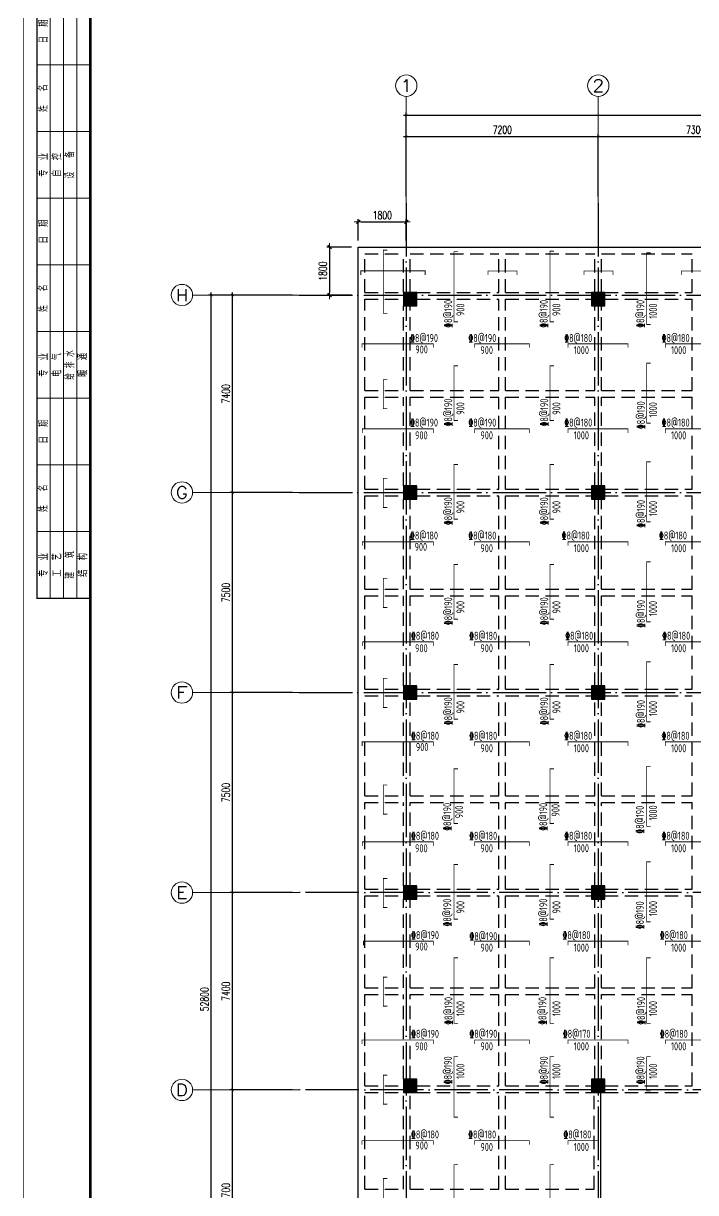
# Model space of a CAD drawing. Extents: x -21254 to 860439, y -324318 to 454338.
# Drawn here: x 399183 to 424393, y 50409 to 94247 of the extents above; entities that cross this region are included whole.
import ezdxf
from ezdxf.enums import TextEntityAlignment as Align

# ---------------------------------------------------------------- set-up
doc = ezdxf.new("R2010")
doc.units = 0
doc.header["$LTSCALE"] = 1000
doc.header["$MEASUREMENT"] = 0
doc.linetypes.add('DASHED', pattern=[0.75, 0.5, -0.25])
doc.linetypes.add('DOTE', pattern=[2.42, 2, -0.2, 0.02, -0.2])
doc.layers.get('0').update_dxf_attribs({"linetype": 'CONTINUOUS'})
doc.layers.get('Defpoints').update_dxf_attribs({"linetype": 'CONTINUOUS', "lineweight": 5})
for name, color, linetype in [('AXIS_TEXT', 7, 'CONTINUOUS'), ('BEAM_CONT', 4, 'CONTINUOUS'), ('BEAM_DASH', 144, 'DASHED'), ('COLU', 7, 'CONTINUOUS'), ('COLU_HATCH', 251, 'CONTINUOUS'), ('DIMENSION', 3, 'CONTINUOUS'), ('DOTE', 1, 'DOTE'), ('FSK_FREIN', 2, 'CONTINUOUS'), ('FSK_FTEXT', 4, 'CONTINUOUS')]:
    doc.layers.add(name, color=color, linetype=linetype)
doc.layers.add('DIM', color=3, linetype='CONTINUOUS', lineweight=5)
doc.layers.add('FRAME', color=3, linetype='CONTINUOUS', lineweight=5)
doc.styles.add('_TCH_AXIS', font='COMPLEX', dxfattribs={"bigfont": 'GBCBIG'})
doc.styles.add('BW_Rein', font='Tssdeng.shx', dxfattribs={"width": 0.7, "bigfont": 'hztxt.shx'})
doc.styles.add('COMPLEX', font='COMPLEX')
doc.styles.add('DXFS', font='txt.shx', dxfattribs={"width": 0.65, "bigfont": 'dxfs.shx'})
doc.styles.add('TSSD_Dimension', font='TXT.shx', dxfattribs={"width": 0.7, "bigfont": 'hztxt.shx'})
doc.dimstyles.new('TSSD_100_100$0', dxfattribs={"dimtxt": 300, "dimasz": 100, "dimexe": 100, "dimexo": 250, "dimgap": 100, "dimtad": 1, "dimdec": 0, "dimzin": 0, "dimdsep": 46, "dimtxsty": 'TSSD_Dimension', "dimblk1": '_tsdbk', "dimblk2": '_tsdbk', "dimsah": 1, "dimcen": 0, "dimdle": 100, "dimclrt": 7, "dimadec": 1, "dimazin": 0, "dimtfac": 1, "dimtdec": 0, "dimtix": 1, "dimtmove": 2, "dimatfit": 3, "dimldrblk": '_tsdbk', "dimfxl": 100, "dimtolj": 1, "dimtzin": 0, "dimarcsym": 0})

# ---------------------------------------------------------------- blocks, each defined once
blk = doc.blocks.new('_ARCHTICK')
at = {"color": 0, "linetype": 'ByBlock', "const_width": 0.15}
blk.add_lwpolyline([(-0.5, -0.5), (0.5, 0.5)], dxfattribs=at)
blk = doc.blocks.new('*D1547')
at = {"layer": 'Defpoints', "color": 0, "ltscale": 0.5, "transparency": 16777216}
for p in [(420743, 90012), (413543, 87512), (420743, 87512)]:
    blk.add_point(p, dxfattribs=at)
at = {"layer": 'DIM', "color": 0, "lineweight": -2, "ltscale": 0.5, "transparency": 16777216}
for p, q in [((413443, 90012), (420843, 90012)), ((413543, 87762), (413543, 90112)), ((420743, 87762), (420743, 90112))]:
    blk.add_line(p, q, dxfattribs=at)
at = {"layer": 'DIM', "color": 0, "lineweight": -2, "ltscale": 0.5, "transparency": 16777216, "xscale": 100, "yscale": 100, "zscale": 100, "rotation": 180}
blk.add_blockref('_ARCHTICK', (413543, 90012), dxfattribs=at)
at = {"layer": 'DIM', "color": 0, "lineweight": -2, "ltscale": 0.5, "transparency": 16777216, "xscale": 100, "yscale": 100, "zscale": 100}
blk.add_blockref('_ARCHTICK', (420743, 90012), dxfattribs=at)
at = {"layer": 'DIM', "color": 3, "ltscale": 0.5, "transparency": 16777216, "insert": (417143, 90262), "char_height": 300, "attachment_point": 5, "style": 'TSSD_Dimension'}
blk.add_mtext('\\A1;7200', dxfattribs=at)
blk = doc.blocks.new('*D1548')
at = {"layer": 'Defpoints', "color": 0, "ltscale": 0.5, "transparency": 16777216}
for p in [(428043, 90012), (420743, 87512), (428043, 87512)]:
    blk.add_point(p, dxfattribs=at)
at = {"layer": 'DIM', "color": 0, "lineweight": -2, "ltscale": 0.5, "transparency": 16777216}
for p, q in [((420643, 90012), (428143, 90012)), ((420743, 87762), (420743, 90112)), ((428043, 87762), (428043, 90112))]:
    blk.add_line(p, q, dxfattribs=at)
at = {"layer": 'DIM', "color": 0, "lineweight": -2, "ltscale": 0.5, "transparency": 16777216, "xscale": 100, "yscale": 100, "zscale": 100, "rotation": 180}
blk.add_blockref('_ARCHTICK', (420743, 90012), dxfattribs=at)
at = {"layer": 'DIM', "color": 0, "lineweight": -2, "ltscale": 0.5, "transparency": 16777216, "xscale": 100, "yscale": 100, "zscale": 100}
blk.add_blockref('_ARCHTICK', (428043, 90012), dxfattribs=at)
at = {"layer": 'DIM', "color": 3, "ltscale": 0.5, "transparency": 16777216, "insert": (424393, 90262), "char_height": 300, "attachment_point": 5, "style": 'TSSD_Dimension'}
blk.add_mtext('\\A1;7300', dxfattribs=at)
blk = doc.blocks.new('*D1558')
at = {"layer": 'Defpoints', "color": 0, "ltscale": 0.5, "transparency": 16777216}
for p in [(485843, 90812), (413543, 87512), (485843, 87512)]:
    blk.add_point(p, dxfattribs=at)
at = {"layer": 'DIM', "color": 0, "lineweight": -2, "ltscale": 0.5, "transparency": 16777216}
for p, q in [((413443, 90812), (485943, 90812)), ((413543, 87762), (413543, 90912)), ((485843, 87762), (485843, 90912))]:
    blk.add_line(p, q, dxfattribs=at)
at = {"layer": 'DIM', "color": 0, "lineweight": -2, "ltscale": 0.5, "transparency": 16777216, "xscale": 100, "yscale": 100, "zscale": 100, "rotation": 180}
blk.add_blockref('_ARCHTICK', (413543, 90812), dxfattribs=at)
at = {"layer": 'DIM', "color": 0, "lineweight": -2, "ltscale": 0.5, "transparency": 16777216, "xscale": 100, "yscale": 100, "zscale": 100}
blk.add_blockref('_ARCHTICK', (485843, 90812), dxfattribs=at)
at = {"layer": 'DIM', "color": 3, "ltscale": 0.5, "transparency": 16777216, "insert": (449693, 91062), "char_height": 300, "attachment_point": 5, "style": 'TSSD_Dimension'}
blk.add_mtext('\\A1;72300', dxfattribs=at)
blk = doc.blocks.new('*D1561')
at = {"layer": 'Defpoints', "color": 0, "ltscale": 0.5, "transparency": 16777216}
for p in [(407027, 54259), (409527, 54259), (409527, 46559)]:
    blk.add_point(p, dxfattribs=at)
at = {"layer": 'DIM', "color": 0, "lineweight": -2, "ltscale": 0.5, "transparency": 16777216}
for p, q in [((409277, 54259), (406927, 54259)), ((407027, 46459), (407027, 54359)), ((409277, 46559), (406927, 46559))]:
    blk.add_line(p, q, dxfattribs=at)
at = {"layer": 'DIM', "color": 0, "lineweight": -2, "ltscale": 0.5, "transparency": 16777216, "xscale": 100, "yscale": 100, "zscale": 100}
for p, rotation in [((407027, 54259), 90), ((407027, 46559), 270)]:
    blk.add_blockref('_ARCHTICK', p, dxfattribs=dict(at, rotation=rotation))
at = {"layer": 'DIM', "color": 3, "ltscale": 0.5, "transparency": 16777216, "insert": (406777, 50409), "char_height": 300, "attachment_point": 5, "rotation": 90, "style": 'TSSD_Dimension'}
blk.add_mtext('\\A1;7700', dxfattribs=at)
blk = doc.blocks.new('*D1562')
at = {"layer": 'Defpoints', "color": 0, "ltscale": 0.5, "transparency": 16777216}
for p in [(407027, 61659), (409527, 61659), (409527, 54259)]:
    blk.add_point(p, dxfattribs=at)
at = {"layer": 'DIM', "color": 0, "lineweight": -2, "ltscale": 0.5, "transparency": 16777216}
for p, q in [((409277, 61659), (406927, 61659)), ((407027, 54159), (407027, 61759)), ((409277, 54259), (406927, 54259))]:
    blk.add_line(p, q, dxfattribs=at)
at = {"layer": 'DIM', "color": 0, "lineweight": -2, "ltscale": 0.5, "transparency": 16777216, "xscale": 100, "yscale": 100, "zscale": 100}
for p, rotation in [((407027, 61659), 90), ((407027, 54259), 270)]:
    blk.add_blockref('_ARCHTICK', p, dxfattribs=dict(at, rotation=rotation))
at = {"layer": 'DIM', "color": 3, "ltscale": 0.5, "transparency": 16777216, "insert": (406777, 57959), "char_height": 300, "attachment_point": 5, "rotation": 90, "style": 'TSSD_Dimension'}
blk.add_mtext('\\A1;7400', dxfattribs=at)
blk = doc.blocks.new('*D1563')
at = {"layer": 'Defpoints', "color": 0, "ltscale": 0.5, "transparency": 16777216}
for p in [(407027, 69159), (409527, 69159), (409527, 61659)]:
    blk.add_point(p, dxfattribs=at)
at = {"layer": 'DIM', "color": 0, "lineweight": -2, "ltscale": 0.5, "transparency": 16777216}
for p, q in [((409277, 69159), (406927, 69159)), ((407027, 61559), (407027, 69259)), ((409277, 61659), (406927, 61659))]:
    blk.add_line(p, q, dxfattribs=at)
at = {"layer": 'DIM', "color": 0, "lineweight": -2, "ltscale": 0.5, "transparency": 16777216, "xscale": 100, "yscale": 100, "zscale": 100}
for p, rotation in [((407027, 69159), 90), ((407027, 61659), 270)]:
    blk.add_blockref('_ARCHTICK', p, dxfattribs=dict(at, rotation=rotation))
at = {"layer": 'DIM', "color": 3, "ltscale": 0.5, "transparency": 16777216, "insert": (406777, 65409), "char_height": 300, "attachment_point": 5, "rotation": 90, "style": 'TSSD_Dimension'}
blk.add_mtext('\\A1;7500', dxfattribs=at)
blk = doc.blocks.new('*D1564')
at = {"layer": 'Defpoints', "color": 0, "ltscale": 0.5, "transparency": 16777216}
for p in [(407027, 76659), (409527, 76659), (409527, 69159)]:
    blk.add_point(p, dxfattribs=at)
at = {"layer": 'DIM', "color": 0, "lineweight": -2, "ltscale": 0.5, "transparency": 16777216}
for p, q in [((407027, 69059), (407027, 76759)), ((409277, 76659), (406927, 76659)), ((409277, 69159), (406927, 69159))]:
    blk.add_line(p, q, dxfattribs=at)
at = {"layer": 'DIM', "color": 0, "lineweight": -2, "ltscale": 0.5, "transparency": 16777216, "xscale": 100, "yscale": 100, "zscale": 100}
for p, rotation in [((407027, 76659), 90), ((407027, 69159), 270)]:
    blk.add_blockref('_ARCHTICK', p, dxfattribs=dict(at, rotation=rotation))
at = {"layer": 'DIM', "color": 3, "ltscale": 0.5, "transparency": 16777216, "insert": (406777, 72909), "char_height": 300, "attachment_point": 5, "rotation": 90, "style": 'TSSD_Dimension'}
blk.add_mtext('\\A1;7500', dxfattribs=at)
blk = doc.blocks.new('*D1565')
at = {"layer": 'Defpoints', "color": 0, "ltscale": 0.5, "transparency": 16777216}
for p in [(407027, 84059), (409527, 84059), (409527, 76659)]:
    blk.add_point(p, dxfattribs=at)
at = {"layer": 'DIM', "color": 0, "lineweight": -2, "ltscale": 0.5, "transparency": 16777216}
for p, q in [((409277, 84059), (406927, 84059)), ((407027, 76559), (407027, 84159)), ((409277, 76659), (406927, 76659))]:
    blk.add_line(p, q, dxfattribs=at)
at = {"layer": 'DIM', "color": 0, "lineweight": -2, "ltscale": 0.5, "transparency": 16777216, "xscale": 100, "yscale": 100, "zscale": 100}
for p, rotation in [((407027, 84059), 90), ((407027, 76659), 270)]:
    blk.add_blockref('_ARCHTICK', p, dxfattribs=dict(at, rotation=rotation))
at = {"layer": 'DIM', "color": 3, "ltscale": 0.5, "transparency": 16777216, "insert": (406777, 80359), "char_height": 300, "attachment_point": 5, "rotation": 90, "style": 'TSSD_Dimension'}
blk.add_mtext('\\A1;7400', dxfattribs=at)
blk = doc.blocks.new('*D1566')
at = {"layer": 'Defpoints', "color": 0, "ltscale": 0.5, "transparency": 16777216}
for p in [(406227, 84059), (409527, 84059), (409527, 31259)]:
    blk.add_point(p, dxfattribs=at)
at = {"layer": 'DIM', "color": 0, "lineweight": -2, "ltscale": 0.5, "transparency": 16777216}
for p, q in [((409277, 84059), (406127, 84059)), ((406227, 31159), (406227, 84159)), ((409277, 31259), (406127, 31259))]:
    blk.add_line(p, q, dxfattribs=at)
at = {"layer": 'DIM', "color": 0, "lineweight": -2, "ltscale": 0.5, "transparency": 16777216, "xscale": 100, "yscale": 100, "zscale": 100}
for p, rotation in [((406227, 84059), 90), ((406227, 31259), 270)]:
    blk.add_blockref('_ARCHTICK', p, dxfattribs=dict(at, rotation=rotation))
at = {"layer": 'DIM', "color": 3, "ltscale": 0.5, "transparency": 16777216, "insert": (405977, 57659), "char_height": 300, "attachment_point": 5, "rotation": 90, "style": 'TSSD_Dimension'}
blk.add_mtext('\\A1;52800', dxfattribs=at)
blk = doc.blocks.new('_AXISO')
blk.add_circle((0, 0), 0.5)
at = {"layer": 'AXIS_TEXT', "style": 'COMPLEX', "width": 1.041667}
blk.add_attdef('A', text='', height=0.56, dxfattribs=at).set_placement((-0.25, -0.28), (0.25, -0.28), align=Align.FIT)
blk = doc.blocks.new('_tsdbk')
blk.add_line((-1, 0), (1.5, 0))
at = {"const_width": 0.5}
blk.add_lwpolyline([(-0.7, -0.7), (0.7, 0.7)], dxfattribs=at)
blk = doc.blocks.new('*D1659')
at = {"layer": 'Defpoints', "color": 0, "transparency": 16777216}
for p in [(413543, 86805), (411743, 85859), (413543, 85859)]:
    blk.add_point(p, dxfattribs=at)
at = {"layer": 'DIM', "color": 0, "lineweight": -2, "transparency": 16777216}
for p, q in [((411743, 86109), (411743, 86905)), ((411843, 86805), (413443, 86805)), ((413543, 86109), (413543, 86905))]:
    blk.add_line(p, q, dxfattribs=at)
at = {"layer": 'DIM', "color": 0, "lineweight": -2, "transparency": 16777216, "xscale": 100, "yscale": 100, "zscale": 100}
for p, rotation in [((411743, 86805), 179.9999999999999), ((413543, 86805), 359.9999999999999)]:
    blk.add_blockref('_tsdbk', p, dxfattribs=dict(at, rotation=rotation))
at = {"layer": 'DIM', "color": 7, "transparency": 16777216, "insert": (412643, 87055), "char_height": 300, "attachment_point": 5, "style": 'TSSD_Dimension'}
blk.add_mtext('\\A1;1800', dxfattribs=at)
blk = doc.blocks.new('*D1660')
at = {"layer": 'Defpoints', "color": 0, "transparency": 16777216}
for p in [(411743, 85859), (410664, 84059), (411743, 84059)]:
    blk.add_point(p, dxfattribs=at)
at = {"layer": 'DIM', "color": 0, "lineweight": -2, "transparency": 16777216}
for p, q in [((411493, 85859), (410564, 85859)), ((410664, 85759), (410664, 84159)), ((411493, 84059), (410564, 84059))]:
    blk.add_line(p, q, dxfattribs=at)
at = {"layer": 'DIM', "color": 0, "lineweight": -2, "transparency": 16777216, "xscale": 100, "yscale": 100, "zscale": 100}
for p, rotation in [((410664, 85859), 89.99999999999993), ((410664, 84059), 269.9999999999999)]:
    blk.add_blockref('_tsdbk', p, dxfattribs=dict(at, rotation=rotation))
at = {"layer": 'DIM', "color": 7, "transparency": 16777216, "insert": (410414, 84959), "char_height": 300, "attachment_point": 5, "rotation": 90, "style": 'TSSD_Dimension'}
blk.add_mtext('\\A1;1800', dxfattribs=at)
blk = doc.blocks.new('BW-42863411', base_point=(676491, -11107, 0))
at = {"layer": 'FRAME'}
for points, const_width in [([(676491, 72993), (676491, -11107), (795391, -11107), (795391, 72993)], 20), ([(678991, 71993), (678991, -10107), (794391, -10107), (794391, 71993)], 100)]:
    blk.add_lwpolyline(points, close=True, dxfattribs=dict(at, const_width=const_width))
at = {"layer": 'FRAME', "const_width": 50}
blk.add_lwpolyline([(678991, 71993), (676991, 71993), (676991, 49493), (678991, 49493)], dxfattribs=at)
at = {"layer": 'FRAME'}
for points in [[(677491, 49493), (677491, 71993)], [(677991, 49493), (677991, 71993)], [(678491, 49493), (678491, 71993)], [(678991, 69493), (676991, 69493)], [(678991, 66993), (676991, 66993)], [(678991, 64493), (676991, 64493)], [(678991, 61993), (676991, 61993)], [(678991, 59493), (676991, 59493)], [(678991, 56993), (676991, 56993)], [(678991, 54493), (676991, 54493)], [(678991, 51993), (676991, 51993)]]:
    blk.add_lwpolyline(points, dxfattribs=at)
at = {"layer": 'FRAME', "char_height": 300, "attachment_point": 5, "rotation": 90, "style": 'DXFS'}
for s, insert, width in [('{\\f宋体|b0|i0|c134|p2;日\\Ftxt.shx,dxfs.shx|c134;  \\f宋体|b0|i0|c134|p2;期\\P}', (677241, 70743), 1132.5), ('姓   名', (677241, 68243), 1185), ('{\\f宋体|b0|i0|c134|p2;专\\Ftxt.shx,dxfs.shx|c134;  \\f宋体|b0|i0|c134|p2;业\\P}', (677241, 65743), 1203.38), ('{\\f宋体|b0|i0|c134|p2;自\\Ftxt.shx,dxfs.shx|c134;  \\f宋体|b0|i0|c134|p2;控\\P}', (677741, 65743), 1148.25), ('设   备', (678241, 65743), 1227), ('{\\f宋体|b0|i0|c134|p2;日\\Ftxt.shx,dxfs.shx|c134;  \\f宋体|b0|i0|c134|p2;期\\P}', (677241, 63243), 1132.5), ('姓   名', (677241, 60743), 1185), ('{\\f宋体|b0|i0|c134|p2;专\\Ftxt.shx,dxfs.shx|c134;  \\f宋体|b0|i0|c134|p2;业\\P}', (677241, 58243), 1203.38), ('{\\f宋体|b0|i0|c134|p2;电\\Ftxt.shx,dxfs.shx|c134;  \\f宋体|b0|i0|c134|p2;气\\P}', (677741, 58243), 1182.38), ('给 排 水', (678241, 58243), 1352.62), ('{\\f宋体|b0|i0|c134|p2;暖\\Ftxt.shx,dxfs.shx|c134;  \\f宋体|b0|i0|c134|p2;通\\P}', (678711, 58243), 1200.75), ('{\\f宋体|b0|i0|c134|p2;日\\Ftxt.shx,dxfs.shx|c134;  \\f宋体|b0|i0|c134|p2;期\\P}', (677241, 55743), 1132.5), ('姓   名', (677241, 53243), 1185), ('{\\f宋体|b0|i0|c134|p2;专\\Ftxt.shx,dxfs.shx|c134;  \\f宋体|b0|i0|c134|p2;业\\P}', (677241, 50743), 1203.38), ('{\\f宋体|b0|i0|c134|p2;工\\Ftxt.shx,dxfs.shx|c134;  \\f宋体|b0|i0|c134|p2;艺\\P}', (677741, 50743), 1177.12), ('建   筑', (678241, 50743), 1206), ('{\\f宋体|b0|i0|c134|p2;结\\Ftxt.shx,dxfs.shx|c134;  \\f宋体|b0|i0|c134|p2;构\\P}', (678711, 50743), 1192.88)]:
    blk.add_mtext(s, dxfattribs=dict(at, insert=insert, width=width))

msp = doc.modelspace()

# ---------------------------------------------------------------- hatches: boundary and pattern name
at = {"layer": 'COLU_HATCH'}
for points in [[(413942.798, 83659.042), (413942.798, 84159.042), (413442.798, 84159.042), (413442.798, 83659.042)], [(420992.798, 83659.042), (420992.798, 84159.042), (420492.798, 84159.042), (420492.798, 83659.042)], [(413942.798, 76409.042), (413942.798, 76909.042), (413442.798, 76909.042), (413442.798, 76409.042)], [(420992.798, 76409.042), (420992.798, 76909.042), (420492.798, 76909.042), (420492.798, 76409.042)], [(413942.798, 68909.042), (413942.798, 69409.042), (413442.798, 69409.042), (413442.798, 68909.042)], [(420992.798, 68909.042), (420992.798, 69409.042), (420492.798, 69409.042), (420492.798, 68909.042)], [(413942.798, 61409.042), (413942.798, 61909.042), (413442.798, 61909.042), (413442.798, 61409.042)], [(420992.798, 61409.042), (420992.798, 61909.042), (420492.798, 61909.042), (420492.798, 61409.042)], [(413942.798, 54159.042), (413942.798, 54659.042), (413442.798, 54659.042), (413442.798, 54159.042)], [(420992.798, 54159.042), (420992.798, 54659.042), (420492.798, 54659.042), (420492.798, 54159.042)]]:
    msp.add_hatch(color=256, dxfattribs=at).paths.add_polyline_path(points)

# ---------------------------------------------------------------- linework, layer by layer
at = {"layer": 'BEAM_CONT'}
for p, q in [((411742.798, 85858.542), (411743.298, 85859.042)), ((411742.798, 31159.542), (411742.798, 85858.542)), ((411743.298, 85859.042), (435442.798, 85859.042)), ((420842.798, 46809.042), (420842.798, 54159.042))]:
    msp.add_line(p, q, dxfattribs=at)
at = {"layer": 'BEAM_DASH'}
for p, q in [((411992.798, 84159.042), (411992.798, 85609.042)), ((411992.798, 85609.042), (413442.798, 85609.042)), ((413442.798, 84159.042), (413442.798, 85609.042)), ((413692.798, 85609.042), (417017.798, 85609.042)), ((413692.798, 84159.042), (413692.798, 85609.042)), ((417017.798, 84159.042), (417017.798, 85609.042)), ((417267.798, 85609.042), (420617.798, 85609.042)), ((417267.798, 84159.042), (417267.798, 85609.042)), ((420617.798, 84159.042), (420617.798, 85609.042)), ((420867.798, 85609.042), (424267.798, 85609.042)), ((420867.798, 84159.042), (420867.798, 85609.042)), ((424267.798, 84159.042), (424267.798, 85609.042)), ((411992.798, 84159.042), (413442.798, 84159.042)), ((411992.798, 80484.042), (411992.798, 83909.042)), ((411992.798, 83909.042), (413442.798, 83909.042)), ((413942.798, 84159.042), (417017.798, 84159.042)), ((413942.798, 83909.042), (417017.798, 83909.042)), ((417017.798, 80484.042), (417017.798, 83909.042)), ((417267.798, 84159.042), (420492.798, 84159.042)), ((417267.798, 80484.042), (417267.798, 83909.042)), ((417267.798, 83909.042), (420492.798, 83909.042)), ((420992.798, 84159.042), (424267.798, 84159.042)), ((420992.798, 83909.042), (424267.798, 83909.042)), ((424267.798, 80484.042), (424267.798, 83909.042)), ((413442.798, 80484.042), (413442.798, 83659.042)), ((413692.798, 80484.042), (413692.798, 83659.042)), ((420617.798, 80484.042), (420617.798, 83659.042)), ((420867.798, 80484.042), (420867.798, 83659.042)), ((411992.798, 80484.042), (413442.798, 80484.042)), ((411992.798, 76784.042), (411992.798, 80234.042)), ((411992.798, 80234.042), (413442.798, 80234.042)), ((413442.798, 76909.042), (413442.798, 80234.042)), ((413692.798, 80484.042), (417017.798, 80484.042)), ((413692.798, 80234.042), (417017.798, 80234.042)), ((413692.798, 76909.042), (413692.798, 80234.042)), ((417017.798, 76784.042), (417017.798, 80234.042)), ((417267.798, 80484.042), (420617.798, 80484.042)), ((417267.798, 76784.042), (417267.798, 80234.042)), ((417267.798, 80234.042), (420617.798, 80234.042)), ((420617.798, 76909.042), (420617.798, 80234.042)), ((420867.798, 80484.042), (424267.798, 80484.042)), ((420867.798, 80234.042), (424267.798, 80234.042)), ((420867.798, 76909.042), (420867.798, 80234.042)), ((424267.798, 76784.042), (424267.798, 80234.042)), ((411992.798, 76784.042), (413442.798, 76784.042)), ((413942.798, 76784.042), (417017.798, 76784.042)), ((417267.798, 76784.042), (420492.798, 76784.042)), ((420992.798, 76784.042), (424267.798, 76784.042)), ((411992.798, 73034.042), (411992.798, 76534.042)), ((411992.798, 76534.042), (413442.798, 76534.042)), ((413442.798, 73034.042), (413442.798, 76409.042)), ((413692.798, 73034.042), (413692.798, 76409.042)), ((413942.798, 76534.042), (417017.798, 76534.042)), ((417017.798, 73034.042), (417017.798, 76534.042)), ((417267.798, 76534.042), (420492.798, 76534.042)), ((417267.798, 73034.042), (417267.798, 76534.042)), ((420617.798, 73034.042), (420617.798, 76409.042)), ((420867.798, 73034.042), (420867.798, 76409.042)), ((420992.798, 76534.042), (424267.798, 76534.042)), ((424267.798, 73034.042), (424267.798, 76534.042)), ((411992.798, 73034.042), (413442.798, 73034.042)), ((411992.798, 69284.042), (411992.798, 72784.042)), ((411992.798, 72784.042), (413442.798, 72784.042)), ((413442.798, 69409.042), (413442.798, 72784.042)), ((413692.798, 73034.042), (417017.798, 73034.042)), ((413692.798, 72784.042), (417017.798, 72784.042)), ((413692.798, 69409.042), (413692.798, 72784.042)), ((417017.798, 69284.042), (417017.798, 72784.042)), ((417267.798, 73034.042), (420617.798, 73034.042)), ((417267.798, 69284.042), (417267.798, 72784.042)), ((417267.798, 72784.042), (420617.798, 72784.042)), ((420617.798, 69409.042), (420617.798, 72784.042)), ((420867.798, 73034.042), (424267.798, 73034.042)), ((420867.798, 72784.042), (424267.798, 72784.042)), ((420867.798, 69409.042), (420867.798, 72784.042)), ((424267.798, 69284.042), (424267.798, 72784.042)), ((411992.798, 69284.042), (413442.798, 69284.042)), ((413942.798, 69284.042), (417017.798, 69284.042)), ((417267.798, 69284.042), (420492.798, 69284.042)), ((420992.798, 69284.042), (424267.798, 69284.042)), ((411992.798, 65284.256), (411992.798, 69034.042)), ((411992.798, 69034.042), (413442.798, 69034.042)), ((413442.798, 65284.256), (413442.798, 68909.042)), ((413692.798, 65284.256), (413692.798, 68909.042)), ((413942.798, 69034.042), (417017.798, 69034.042)), ((417017.798, 65284.256), (417017.798, 69034.042)), ((417267.798, 69034.042), (420492.798, 69034.042)), ((417267.798, 65284.256), (417267.798, 69034.042)), ((420617.798, 65284.256), (420617.798, 68909.042)), ((420867.798, 65284.256), (420867.798, 68909.042)), ((420992.798, 69034.042), (424267.798, 69034.042)), ((424267.798, 65284.256), (424267.798, 69034.042)), ((411992.798, 65284.256), (413442.798, 65284.256)), ((411992.798, 61784.042), (411992.798, 65034.256)), ((411992.798, 65034.256), (413442.798, 65034.256)), ((413442.798, 61909.042), (413442.798, 65034.256)), ((413692.798, 65284.256), (417017.798, 65284.256)), ((413692.798, 65034.256), (417017.798, 65034.256)), ((413692.798, 61909.042), (413692.798, 65034.256)), ((417017.798, 61784.042), (417017.798, 65034.256)), ((417267.798, 65284.256), (420617.798, 65284.256)), ((417267.798, 61784.042), (417267.798, 65034.256)), ((417267.798, 65034.256), (420617.798, 65034.256)), ((420617.798, 61909.042), (420617.798, 65034.256)), ((420867.798, 65284.256), (424267.798, 65284.256)), ((420867.798, 65034.256), (424267.798, 65034.256)), ((420867.798, 61909.042), (420867.798, 65034.256)), ((424267.798, 61784.042), (424267.798, 65034.256)), ((411992.798, 61784.042), (413442.798, 61784.042)), ((411992.798, 58084.042), (411992.798, 61534.042)), ((411992.798, 61534.042), (413442.798, 61534.042)), ((413442.798, 58084.042), (413442.798, 61409.042)), ((413692.798, 58084.042), (413692.798, 61409.042)), ((413942.798, 61784.042), (417017.798, 61784.042)), ((413942.798, 61534.042), (417017.798, 61534.042)), ((417017.798, 58084.042), (417017.798, 61534.042)), ((417267.798, 61784.042), (420492.798, 61784.042)), ((417267.798, 61534.042), (420492.798, 61534.042)), ((417267.798, 58084.042), (417267.798, 61534.042)), ((420617.798, 58084.042), (420617.798, 61409.042)), ((420867.798, 58084.042), (420867.798, 61409.042)), ((420992.798, 61784.042), (424267.798, 61784.042)), ((420992.798, 61534.042), (424267.798, 61534.042)), ((424267.798, 58084.042), (424267.798, 61534.042)), ((411992.798, 58084.042), (413442.798, 58084.042)), ((413692.798, 58084.042), (417017.798, 58084.042)), ((417267.798, 58084.042), (420617.798, 58084.042)), ((420867.798, 58084.042), (424267.798, 58084.042)), ((411992.798, 54409.042), (411992.798, 57834.042)), ((411992.798, 57834.042), (413442.798, 57834.042)), ((413442.798, 54659.042), (413442.798, 57834.042)), ((413692.798, 57834.042), (417017.798, 57834.042)), ((413692.798, 54659.042), (413692.798, 57834.042)), ((417017.798, 54409.042), (417017.798, 57834.042)), ((417267.798, 54409.042), (417267.798, 57834.042)), ((417267.798, 57834.042), (420617.798, 57834.042)), ((420617.798, 54659.042), (420617.798, 57834.042)), ((420867.798, 57834.042), (424267.798, 57834.042)), ((420867.798, 54659.042), (420867.798, 57834.042)), ((424267.798, 54409.042), (424267.798, 57834.042)), ((411992.798, 54409.042), (413442.798, 54409.042)), ((413942.798, 54409.042), (417017.798, 54409.042)), ((417267.798, 54409.042), (420492.798, 54409.042)), ((420992.798, 54409.042), (424267.798, 54409.042)), ((411992.798, 50534.042), (411992.798, 54159.042)), ((411992.798, 54159.042), (413442.798, 54159.042)), ((413442.798, 50534.042), (413442.798, 54159.042)), ((413692.798, 50534.042), (413692.798, 54159.042)), ((413942.798, 54159.042), (417017.798, 54159.042)), ((417017.798, 50534.042), (417017.798, 54159.042)), ((417267.798, 54159.042), (420492.798, 54159.042)), ((417267.798, 50534.042), (417267.798, 54159.042)), ((420592.798, 50534.042), (420592.798, 54159.042)), ((420992.798, 54159.042), (427792.798, 54159.042)), ((411992.798, 50534.042), (413442.798, 50534.042)), ((413692.798, 50534.042), (417017.798, 50534.042)), ((417267.798, 50534.042), (420592.798, 50534.042))]:
    msp.add_line(p, q, dxfattribs=at)
at = {"layer": 'COLU'}
for points in [[(413942.798, 83659.042), (413942.798, 84159.042), (413442.798, 84159.042), (413442.798, 83659.042)], [(420992.798, 83659.042), (420992.798, 84159.042), (420492.798, 84159.042), (420492.798, 83659.042)], [(413942.798, 76409.042), (413942.798, 76909.042), (413442.798, 76909.042), (413442.798, 76409.042)], [(420992.798, 76409.042), (420992.798, 76909.042), (420492.798, 76909.042), (420492.798, 76409.042)], [(413942.798, 68909.042), (413942.798, 69409.042), (413442.798, 69409.042), (413442.798, 68909.042)], [(420992.798, 68909.042), (420992.798, 69409.042), (420492.798, 69409.042), (420492.798, 68909.042)], [(413942.798, 61409.042), (413942.798, 61909.042), (413442.798, 61909.042), (413442.798, 61409.042)], [(420992.798, 61409.042), (420992.798, 61909.042), (420492.798, 61909.042), (420492.798, 61409.042)], [(413942.798, 54159.042), (413942.798, 54659.042), (413442.798, 54659.042), (413442.798, 54159.042)], [(420992.798, 54159.042), (420992.798, 54659.042), (420492.798, 54659.042), (420492.798, 54159.042)]]:
    msp.add_lwpolyline(points, close=True, dxfattribs=at)
at = {"layer": 'DIM', "ltscale": 0.5}
for p, q in [((413542.798, 87511.889), (413542.798, 91511.889)), ((420742.798, 87511.889), (420742.798, 91511.889)), ((409527.167, 84059.042), (405527.167, 84059.042)), ((409527.167, 76659.042), (405527.167, 76659.042)), ((409527.167, 69159.042), (405527.167, 69159.042)), ((409527.167, 61659.042), (405527.167, 61659.042)), ((409527.167, 54259.042), (405527.167, 54259.042))]:
    msp.add_line(p, q, dxfattribs=at)
at = {"layer": 'DOTE', "linetype": 'DOTE'}
for p, q in [((413542.798, 87511.889), (413542.798, 30121.554)), ((420742.798, 87511.889), (420742.798, 30121.554)), ((409527.167, 84059.042), (489202.48, 84059.042)), ((409527.167, 76659.042), (489202.48, 76659.042)), ((409527.167, 69159.042), (489202.48, 69159.042)), ((489202.48, 61659.042), (409527.167, 61659.042)), ((489202.48, 54259.042), (409527.167, 54259.042))]:
    msp.add_line(p, q, dxfattribs=at)
at = {"layer": 'FSK_FREIN', "const_width": 30}
for points in [[(412833.446, 83373.017), (412683.446, 83373.017), (412683.446, 85742.631), (412833.446, 85742.631)], [(415482.562, 83059.447), (415332.562, 83059.447), (415332.562, 85691.8), (415482.562, 85691.8)], [(419082.562, 83059.447), (418932.562, 83059.447), (418932.562, 85706.434), (419082.562, 85706.434)], [(422707.562, 82959.447), (422557.562, 82959.447), (422557.562, 85644.217), (422707.562, 85644.217)], [(411836.811, 84817.532), (411836.811, 84967.532), (414252.65, 84967.532), (414252.65, 84817.532)], [(416605.512, 84815.039), (416605.512, 84965.039), (417695.512, 84965.039), (417695.512, 84815.039)], [(420205.512, 84815.039), (420205.512, 84965.039), (421295.512, 84965.039), (421295.512, 84815.039)], [(423855.512, 84815.039), (423855.512, 84965.039), (424945.512, 84965.039), (424945.512, 84815.039)], [(411881.744, 82084.448), (411881.744, 82234.448), (414557.562, 82234.448), (414557.562, 82084.448)], [(416107.562, 82084.448), (416107.562, 82234.448), (418157.562, 82234.448), (418157.562, 82084.448)], [(419607.562, 82084.447), (419607.562, 82234.447), (421857.562, 82234.447), (421857.562, 82084.447)], [(423257.562, 82084.447), (423257.562, 82234.447), (425507.562, 82234.447), (425507.562, 82084.447)], [(415482.562, 79359.447), (415332.562, 79359.447), (415332.563, 81409.447), (415482.563, 81409.447)], [(419082.562, 79359.447), (418932.562, 79359.447), (418932.563, 81409.447), (419082.563, 81409.447)], [(422707.562, 79259.447), (422557.562, 79259.447), (422557.563, 81509.447), (422707.563, 81509.447)], [(412833.446, 79798.017), (412683.446, 79798.017), (412683.446, 80888.017), (412833.446, 80888.017)], [(411896.366, 78893.084), (411896.366, 79043.084), (414557.562, 79043.084), (414557.562, 78893.084)], [(416107.562, 78893.084), (416107.562, 79043.084), (418157.562, 79043.084), (418157.562, 78893.084)], [(419607.562, 78893.084), (419607.562, 79043.084), (421857.562, 79043.084), (421857.562, 78893.084)], [(423257.562, 78893.084), (423257.562, 79043.084), (425507.562, 79043.084), (425507.562, 78893.084)], [(415482.562, 75659.447), (415332.562, 75659.447), (415332.563, 77709.447), (415482.563, 77709.447)], [(419082.562, 75659.447), (418932.562, 75659.447), (418932.563, 77709.447), (419082.563, 77709.447)], [(422707.562, 75559.447), (422557.562, 75559.447), (422557.563, 77809.447), (422707.563, 77809.447)], [(412833.446, 76098.017), (412683.446, 76098.017), (412683.446, 77188.017), (412833.446, 77188.017)], [(411894.126, 74659.448), (411894.126, 74809.448), (414557.562, 74809.448), (414557.562, 74659.448)], [(416107.562, 74659.448), (416107.562, 74809.448), (418157.562, 74809.448), (418157.562, 74659.448)], [(419607.562, 74659.447), (419607.562, 74809.447), (421857.562, 74809.447), (421857.562, 74659.447)], [(423257.562, 74659.447), (423257.562, 74809.447), (425507.562, 74809.447), (425507.562, 74659.447)], [(415482.562, 71909.447), (415332.562, 71909.447), (415332.563, 73959.447), (415482.563, 73959.447)], [(419082.562, 71909.447), (418932.562, 71909.447), (418932.563, 73959.447), (419082.563, 73959.447)], [(422707.562, 71809.447), (422557.562, 71809.447), (422557.563, 74059.447), (422707.563, 74059.447)], [(412833.446, 72348.017), (412683.446, 72348.017), (412683.446, 73438.017), (412833.446, 73438.017)], [(411910.206, 70909.447), (411910.206, 71059.447), (414557.562, 71059.447), (414557.562, 70909.447)], [(416107.562, 70909.448), (416107.562, 71059.448), (418157.562, 71059.448), (418157.562, 70909.448)], [(419607.562, 70909.447), (419607.562, 71059.447), (421857.562, 71059.447), (421857.562, 70909.447)], [(423257.562, 70909.447), (423257.562, 71059.447), (425507.562, 71059.447), (425507.562, 70909.447)], [(415482.562, 68159.447), (415332.562, 68159.447), (415332.563, 70209.447), (415482.563, 70209.447)], [(419082.562, 68159.447), (418932.562, 68159.447), (418932.563, 70209.447), (419082.563, 70209.447)], [(422707.562, 68059.447), (422557.562, 68059.447), (422557.563, 70309.447), (422707.563, 70309.447)], [(412833.446, 68598.017), (412683.446, 68598.017), (412683.446, 69688.017), (412833.446, 69688.017)], [(411889.439, 67159.448), (411889.439, 67309.448), (414557.562, 67309.448), (414557.562, 67159.448)], [(416107.562, 67159.448), (416107.562, 67309.448), (418157.562, 67309.448), (418157.562, 67159.448)], [(419607.562, 67159.447), (419607.562, 67309.447), (421857.562, 67309.447), (421857.562, 67159.447)], [(423257.562, 67159.447), (423257.562, 67309.447), (425507.562, 67309.447), (425507.562, 67159.447)], [(415482.562, 64250.363), (415332.562, 64250.363), (415332.563, 66300.363), (415482.563, 66300.363)], [(419082.562, 64250.363), (418932.562, 64250.363), (418932.563, 66300.363), (419082.563, 66300.363)], [(422707.562, 64141.927), (422557.562, 64141.927), (422557.563, 66391.927), (422707.563, 66391.927)], [(412833.446, 64598.232), (412683.446, 64598.232), (412683.446, 65688.232), (412833.446, 65688.232)], [(411893.298, 63409.447), (411893.298, 63559.447), (414557.562, 63559.447), (414557.562, 63409.447)], [(416107.562, 63409.448), (416107.562, 63559.448), (418157.562, 63559.448), (418157.562, 63409.448)], [(419607.562, 63409.447), (419607.562, 63559.447), (421857.562, 63559.447), (421857.562, 63409.447)], [(423257.562, 63409.447), (423257.562, 63559.447), (425507.562, 63559.447), (425507.562, 63409.447)], [(415482.562, 60659.447), (415332.562, 60659.447), (415332.563, 62709.447), (415482.563, 62709.447)], [(419082.562, 60659.447), (418932.562, 60659.447), (418932.563, 62709.447), (419082.563, 62709.447)], [(422707.562, 60559.447), (422557.562, 60559.447), (422557.563, 62809.447), (422707.563, 62809.447)], [(412833.446, 61098.017), (412683.446, 61098.017), (412683.446, 62188.017), (412833.446, 62188.017)], [(411936.088, 59684.447), (411936.088, 59834.447), (414557.562, 59834.447), (414557.562, 59684.447)], [(416107.562, 59684.447), (416107.562, 59834.447), (418157.562, 59834.447), (418157.562, 59684.447)], [(419607.562, 59684.447), (419607.562, 59834.447), (421857.562, 59834.447), (421857.562, 59684.447)], [(423257.562, 59684.447), (423257.562, 59834.447), (425507.562, 59834.447), (425507.562, 59684.447)], [(415482.562, 56759.447), (415332.562, 56759.447), (415332.563, 59209.447), (415482.563, 59209.447)], [(419082.562, 56759.447), (418932.562, 56759.447), (418932.563, 59209.447), (419082.563, 59209.447)], [(422707.562, 56759.447), (422557.562, 56759.447), (422557.563, 59209.447), (422707.563, 59209.447)], [(412833.446, 57398.017), (412683.446, 57398.017), (412683.446, 58488.017), (412833.446, 58488.017)], [(411883.885, 55984.447), (411883.885, 56134.447), (414557.562, 56134.447), (414557.562, 55984.447)], [(416107.562, 55984.448), (416107.562, 56134.448), (418157.562, 56134.448), (418157.562, 55984.448)], [(419607.562, 55984.447), (419607.562, 56134.447), (421857.562, 56134.447), (421857.562, 55984.447)], [(423257.562, 55984.447), (423257.562, 56134.447), (425507.562, 56134.447), (425507.562, 55984.447)], [(415482.562, 53237.977), (415332.562, 53237.977), (415332.563, 55509.447), (415482.563, 55509.447)], [(419082.562, 53237.977), (418932.562, 53237.977), (418932.563, 55509.447), (419082.563, 55509.447)], [(422707.562, 54219.447), (422557.562, 54219.447), (422557.563, 55509.447), (422707.563, 55509.447)], [(412833.446, 53723.017), (412683.446, 53723.017), (412683.446, 54813.017), (412833.446, 54813.017)], [(411883.938, 52209.447), (411883.938, 52359.447), (414557.562, 52359.447), (414557.562, 52209.447)], [(416107.562, 52209.448), (416107.562, 52359.448), (418157.562, 52359.448), (418157.562, 52209.448)], [(419607.562, 52209.447), (419607.562, 52359.447), (420741.796, 52359.447), (420741.796, 52209.447)], [(415482.562, 49409.447), (415332.562, 49409.447), (415332.563, 51459.447), (415482.563, 51459.447)], [(419082.562, 49409.447), (418932.562, 49409.447), (418932.563, 51459.447), (419082.563, 51459.447)], [(412833.446, 49848.017), (412683.446, 49848.017), (412683.446, 50938.017), (412833.446, 50938.017)]]:
    msp.add_lwpolyline(points, dxfattribs=at)

# ---------------------------------------------------------------- block references
at = {"layer": 'DIM', "ltscale": 0.5}
ref = msp.add_blockref('_AXISO', (413542.798, 91911.889), dxfattribs=dict(at, xscale=800, yscale=800, zscale=800))
ref.add_attrib('A', '1', dxfattribs={"layer": 'AXIS_TEXT', "height": 452.548, "style": '_TCH_AXIS', "width": 2.333333}).set_placement((413316.523, 91685.615), (413769.072, 91685.615), align=Align.FIT)
ref = msp.add_blockref('_AXISO', (420742.798, 91911.889), dxfattribs=dict(at, xscale=800, yscale=800, zscale=800))
ref.add_attrib('A', '2', dxfattribs={"layer": 'AXIS_TEXT', "height": 452.548, "style": '_TCH_AXIS', "width": 1.5}).set_placement((420516.523, 91685.615), (420969.072, 91685.615), align=Align.FIT)
ref = msp.add_blockref('_AXISO', (405127.167, 84059.042), dxfattribs=dict(at, xscale=800, yscale=800, zscale=800))
ref.add_attrib('A', 'H', dxfattribs={"layer": 'AXIS_TEXT', "height": 452.548, "style": '_TCH_AXIS', "width": 1.05}).set_placement((404900.893, 83832.768), (405353.441, 83832.768), align=Align.FIT)
ref = msp.add_blockref('_AXISO', (405127.167, 76659.042), dxfattribs=dict(at, xscale=800, yscale=800, zscale=800))
ref.add_attrib('A', 'G', dxfattribs={"layer": 'AXIS_TEXT', "height": 452.548, "style": '_TCH_AXIS', "width": 1.166667}).set_placement((404900.893, 76432.768), (405353.441, 76432.768), align=Align.FIT)
ref = msp.add_blockref('_AXISO', (405127.167, 69159.042), dxfattribs=dict(at, xscale=800, yscale=800, zscale=800))
ref.add_attrib('A', 'F', dxfattribs={"layer": 'AXIS_TEXT', "height": 452.548, "style": '_TCH_AXIS', "width": 1.3125}).set_placement((404900.893, 68932.768), (405353.441, 68932.768), align=Align.FIT)
ref = msp.add_blockref('_AXISO', (405127.167, 61659.042), dxfattribs=dict(at, xscale=800, yscale=800, zscale=800))
ref.add_attrib('A', 'E', dxfattribs={"layer": 'AXIS_TEXT', "height": 452.548, "style": '_TCH_AXIS', "width": 1.3125}).set_placement((404900.893, 61432.768), (405353.441, 61432.768), align=Align.FIT)
ref = msp.add_blockref('_AXISO', (405127.167, 54259.042), dxfattribs=dict(at, xscale=800, yscale=800, zscale=800))
ref.add_attrib('A', 'D', dxfattribs={"layer": 'AXIS_TEXT', "height": 452.548, "style": '_TCH_AXIS', "width": 1.235294}).set_placement((404900.893, 54032.768), (405353.441, 54032.768), align=Align.FIT)
at = {"layer": 'DIMENSION'}
msp.add_blockref('BW-42863411', (399193.009, 12092.253, 0), dxfattribs=at)

# ---------------------------------------------------------------- texts
at = {"layer": 'FSK_FTEXT', "style": 'BW_Rein', "width": 0.7}
for p in [(415264.974, 83879.447), (418847.129, 83879.447), (422472.602, 83879.447), (415264.974, 80179.447), (418864.974, 80179.447), (422489.974, 80079.447), (415264.973, 76479.447), (418864.974, 76479.447), (422489.974, 76379.447), (415264.973, 72729.447), (418864.973, 72729.447), (422489.973, 72629.447), (415264.972, 68979.447), (418864.973, 68979.447), (422489.973, 68879.447), (415229.065, 65021.323), (418829.065, 65021.323), (422454.065, 64912.887), (415229.064, 61430.408), (418829.065, 61430.408), (422454.065, 61330.408), (415273.37, 57746.24), (418798.37, 57746.24), (422498.37, 57746.24), (415253.424, 55517.056), (418853.424, 55517.056), (422478.424, 55517.056)]:
    msp.add_text('%%1328@190', height=300, rotation=89.9999923, dxfattribs=at).set_placement(p, align=Align.RIGHT)
for s, rotation, p in [('900', 89.9999985, (415422.562, 83509.447)), ('900', 89.9999923, (419022.562, 83509.447)), ('1000', 89.9999985, (422647.562, 83459.447)), ('900', 89.9999923, (415422.562, 79809.447)), ('900', 89.9999923, (419022.562, 79809.447)), ('1000', 89.9999923, (422647.562, 79759.447)), ('900', 89.9999923, (415422.562, 76109.447)), ('900', 89.9999923, (419022.562, 76109.447)), ('1000', 89.9999923, (422647.562, 76059.447)), ('900', 89.9999923, (415422.562, 72359.447)), ('900', 89.9999923, (419022.562, 72359.447)), ('1000', 89.9999923, (422647.562, 72309.447)), ('900', 89.9999923, (415422.562, 68609.447)), ('900', 89.9999923, (419022.562, 68609.447)), ('1000', 89.9999923, (422647.562, 68559.447)), ('900', 89.9999923, (418990.338, 64743.526)), ('1000', 89.9999923, (422647.562, 64641.927)), ('900', 89.9999923, (415373.517, 64679.876)), ('900', 89.9999923, (415422.562, 61109.447)), ('900', 89.9999923, (419022.562, 61109.447)), ('1000', 89.9999923, (422647.562, 61059.447)), ('1000', 89.9999923, (415422.562, 57309.447)), ('1000', 89.9999923, (419022.562, 57309.447)), ('1000', 89.9999923, (422647.562, 57309.447)), ('1000', 89.9999923, (415422.563, 54959.447)), ('1000', 89.9999923, (419022.563, 54959.447)), ('1000', 89.9999923, (422647.563, 54959.447))]:
    msp.add_text(s, height=300, rotation=rotation, dxfattribs=at).set_placement(p, align=Align.TOP_CENTER)
for s, p in [('%%1328@190', (414731.914, 82299.236)), ('%%1328@190', (416917.73, 82299.236)), ('%%1328@180', (420517.73, 82299.236)), ('%%1328@180', (424167.73, 82299.236)), ('%%1328@190', (414731.914, 79128.893)), ('%%1328@190', (416917.73, 79128.893)), ('%%1328@180', (420517.73, 79128.893)), ('%%1328@180', (424167.73, 79128.893)), ('%%1328@180', (414731.914, 74895.257)), ('%%1328@180', (416917.73, 74895.257)), ('%%1328@180', (420417.73, 74895.257)), ('%%1328@180', (424067.73, 74895.257)), ('%%1328@180', (414768.938, 71138.086)), ('%%1328@180', (416949.656, 71138.087)), ('%%1328@180', (420552.551, 71138.086)), ('%%1328@180', (424189.444, 71138.086)), ('%%1328@180', (414768.938, 67388.087)), ('%%1328@180', (416950.094, 67388.087)), ('%%1328@180', (420514.509, 67388.086)), ('%%1328@180', (424162.963, 67388.086)), ('%%1328@180', (414768.938, 63638.086)), ('%%1328@180', (416950.094, 63638.087)), ('%%1328@180', (420514.509, 63638.086)), ('%%1328@180', (424162.963, 63638.086)), ('%%1328@190', (414768.938, 59913.086)), ('%%1328@190', (416956.177, 59872.587)), ('%%1328@180', (420450.094, 59913.086)), ('%%1328@180', (424100.094, 59913.086)), ('%%1328@190', (414768.938, 56213.086)), ('%%1328@190', (416956.177, 56216.281)), ('%%1328@170', (420450.094, 56213.086)), ('%%1328@180', (424100.094, 56213.086)), ('%%1328@180', (414768.938, 52438.086)), ('%%1328@180', (416912.549, 52438.086)), ('%%1328@180', (420483.202, 52438.086))]:
    msp.add_text(s, height=300, dxfattribs=at).set_placement(p, align=Align.RIGHT)
for s, p in [('900', (414116.358, 82172.005)), ('900', (416557.562, 82144.448)), ('1000', (420107.562, 82144.447)), ('1000', (423757.562, 82144.447)), ('900', (414107.562, 78953.084)), ('900', (416557.562, 78953.084)), ('1000', (420107.562, 78953.084)), ('1000', (423757.562, 78953.084)), ('900', (414087.707, 74770.783)), ('900', (416557.562, 74719.448)), ('1000', (420107.562, 74719.447)), ('1000', (423757.562, 74719.447)), ('900', (414107.562, 70969.447)), ('900', (416557.562, 70969.448)), ('1000', (420107.562, 70969.447)), ('1000', (423757.562, 70969.447)), ('900', (414138.085, 67264.822)), ('900', (416557.562, 67219.448)), ('1000', (420107.562, 67219.447)), ('1000', (423757.562, 67219.447)), ('900', (414107.562, 63469.447)), ('900', (416557.562, 63469.448)), ('1000', (420107.562, 63469.447)), ('1000', (423757.562, 63469.447)), ('900', (414111.354, 59784.553)), ('900', (416557.562, 59744.447)), ('1000', (420107.562, 59744.447)), ('1000', (423757.562, 59744.447)), ('900', (414107.562, 56044.447)), ('900', (416557.562, 56044.448)), ('1000', (420107.562, 56044.447)), ('1000', (423757.562, 56044.447)), ('900', (414119.056, 52325.252)), ('900', (416557.562, 52269.448)), ('1000', (420107.562, 52269.447))]:
    msp.add_text(s, height=300, dxfattribs=at).set_placement(p, align=Align.TOP_CENTER)

# ---------------------------------------------------------------- dimensions: what is measured, and where the dimension line sits
at = {"layer": 'DIM', "ltscale": 0.5}
for p1, p2, distance, picture, middle in [((413542.798, 87511.889), (485842.798, 87511.889), 3300, '*D1558', (449692.798, 91061.889)), ((413542.798, 87511.889), (420742.798, 87511.889), 2500, '*D1547', (417142.798, 90261.889)), ((420742.798, 87511.889), (428042.798, 87511.889), 2500, '*D1548', (424392.798, 90261.889)), ((409527.167, 31259.042), (409527.167, 84059.042), 3300, '*D1566', (405977.167, 57659.042)), ((409527.167, 76659.042), (409527.167, 84059.042), 2500, '*D1565', (406777.167, 80359.042)), ((409527.167, 69159.042), (409527.167, 76659.042), 2500, '*D1564', (406777.167, 72909.042)), ((409527.167, 61659.042), (409527.167, 69159.042), 2500, '*D1563', (406777.167, 65409.042)), ((409527.167, 54259.042), (409527.167, 61659.042), 2500, '*D1562', (406777.167, 57959.042)), ((409527.167, 46559.042), (409527.167, 54259.042), 2500, '*D1561', (406777.167, 50409.042))]:
    dim = msp.add_aligned_dim(p1=p1, p2=p2, distance=distance, dimstyle='TSSD_100_100$0', override={"dimblk": 'ARCHTICK', "dimsah": 0, "dimclrt": 3, "dimadec": 0, "dimfxl": 1}, dxfattribs=at)
    dim.commit()
    dim.dimension.update_dxf_attribs({"geometry": picture, "text_midpoint": middle})
at = {"layer": 'DIM'}
dim = msp.add_linear_dim(base=(413542.797645965, 86805.292837777), p1=(411743.297645965, 85859.041910042), p2=(413542.797645965, 85859.041910042), dimstyle='TSSD_100_100$0', dxfattribs=at)
dim.commit()
dim.dimension.update_dxf_attribs({"geometry": '*D1659', "text_midpoint": (412643.047645965, 87055.292837777)})
dim = msp.add_linear_dim(base=(410664.37058803, 84059.041910042), p1=(411742.797645965, 85858.541910042), p2=(411742.797645965, 84059.041910042), angle=90, dimstyle='TSSD_100_100$0', dxfattribs=at)
dim.commit()
dim.dimension.update_dxf_attribs({"geometry": '*D1660', "text_midpoint": (410414.37058803, 84958.791910042)})

doc.saveas('drawing.dxf')
